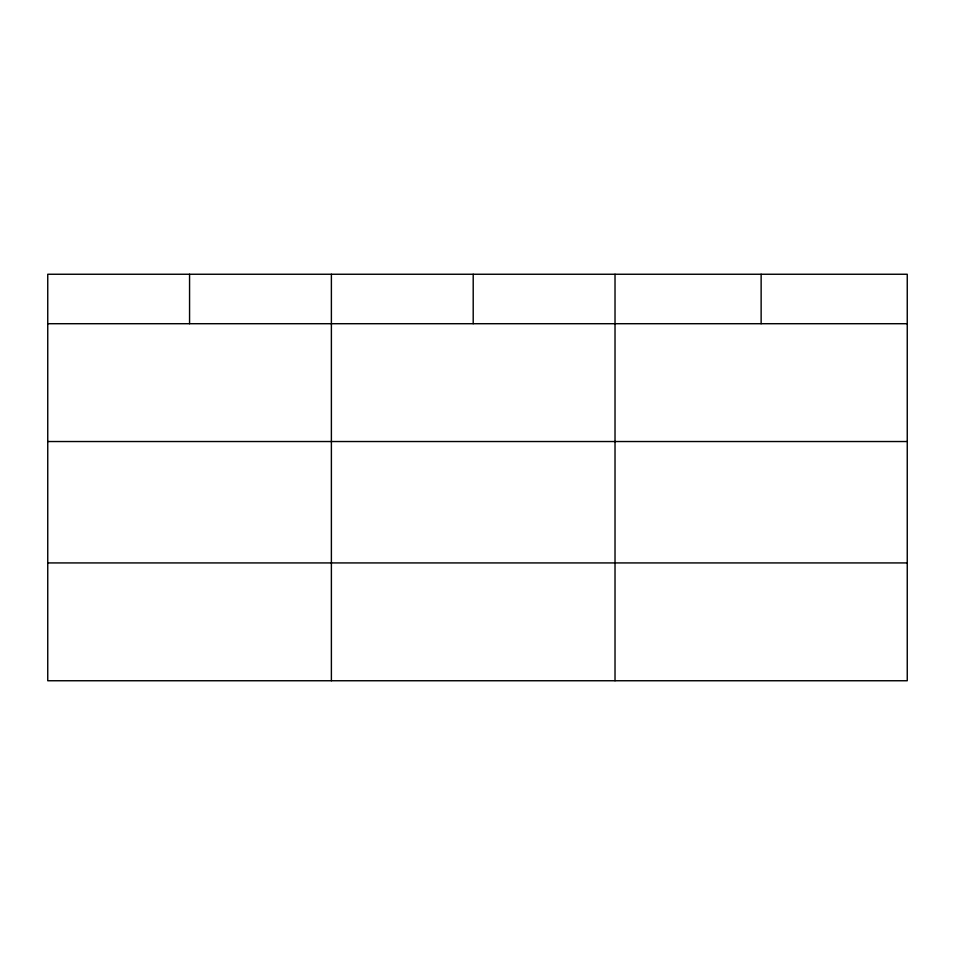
<?xml version="1.0" encoding="UTF-8"?>
<svg xmlns="http://www.w3.org/2000/svg" width="955" height="955" viewBox="0 0 955 955"><rect width="100%" height="100%" fill="white"/><g stroke="black" fill="none" stroke-linecap="round" stroke-linejoin="round"><path stroke-width="1.43" d="M907.25 441.532L907.25 274.252L47.75 274.252L47.75 680.748L907.25 680.748L907.25 441.532L47.75 441.532M47.75 323.709L907.25 323.709M47.75 562.925L907.25 562.925M761.135 274.252L761.135 323.709M615.02 274.252L615.02 680.748M473.202 274.252L473.202 323.709M331.385 274.252L331.385 680.748M189.568 274.252L189.568 323.709"/></g></svg>
